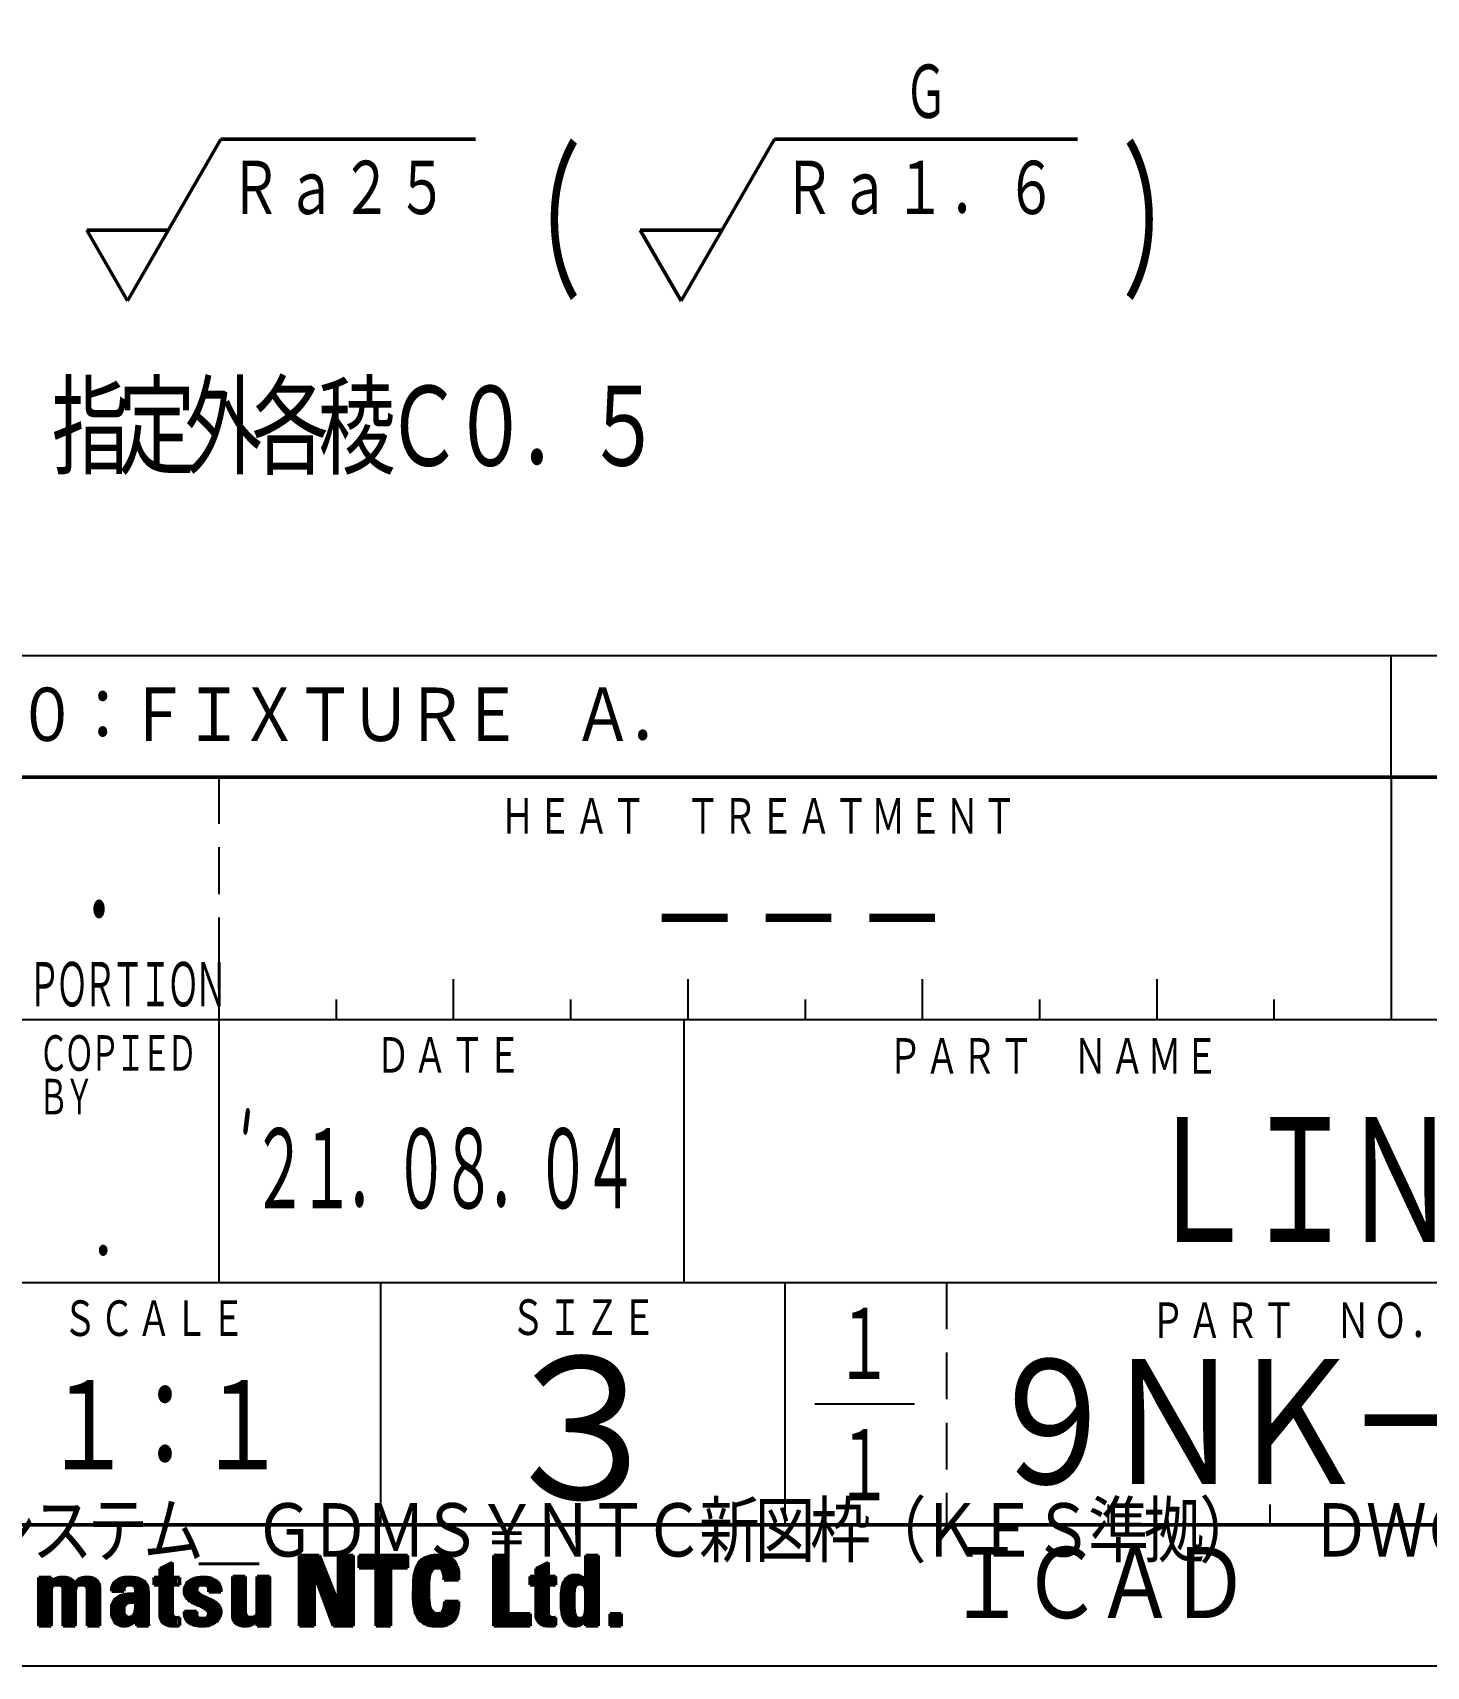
# Model space of a CAD drawing. Header units: millimetres. Extents: x -148 to 272, y -162 to 135.
# Drawn here: x 127.8 to 196.7, y -162 to -81.2 of the extents above; entities that cross this region are included whole.
import ezdxf

# ---------------------------------------------------------------- set-up
doc = ezdxf.new("R2010")
doc.units = ezdxf.units.MM
doc.header["$LTSCALE"] = 0.18229
doc.linetypes.add('DASHED', pattern=[19.05, 12.7, -6.35])
for name, color, linetype in [('NoLayerName_001', 7, 'Continuous'), ('NoLayerName_002', 7, 'Continuous'), ('NoLayerName_003', 7, 'Continuous')]:
    doc.layers.add(name, color=color, linetype=linetype)
doc.styles.get("Standard").update_dxf_attribs({"font": 'txt', "bigfont": 'extfont2'})

# ---------------------------------------------------------------- blocks, each defined once
blk = doc.blocks.new('JZB_0002')
at = {"layer": 'NoLayerName_001', "color": 3, "linetype": 'Continuous', "lineweight": 50}
for p, q in [((2.021, 0), (6.64, 8)), ((6.64, 8), (21.64, 8)), ((0, 3.5), (4.041, 3.5)), ((2.021, 0), (0, 3.5))]:
    blk.add_line(p, q, dxfattribs=at)
at = {"layer": 'NoLayerName_001', "color": 3, "lineweight": 25, "char_height": 3, "attachment_point": 7, "line_spacing_factor": 0.6}
for s, insert, width in [('\\A1;\\W0.652133;\\T0.912871;Ｇ', (13.068, 8.76), 2.27707), ('\\A1;\\W0.771565;\\T1.080056;Ｒａ１．６', (7.068, 4), 15.9375)]:
    blk.add_mtext(s, dxfattribs=dict(at, insert=insert, width=width))

msp = doc.modelspace()

# ---------------------------------------------------------------- linework, layer by layer
at = {"layer": 'NoLayerName_001', "color": 3, "linetype": 'Continuous', "lineweight": 50}
for p, q in [((132.4859, -94.4297), (137.1047, -86.4297)), ((137.1047, -86.4297), (149.7058, -86.4297)), ((130.4652, -90.9297), (134.5066, -90.9297)), ((132.4859, -94.4297), (130.4652, -90.9297))]:
    msp.add_line(p, q, dxfattribs=at)
at = {"layer": 'NoLayerName_002', "color": 4, "linetype": 'Continuous', "lineweight": 25}
for p, q in [((230, -112), (77, -112)), ((195, -118), (195, -112)), ((195, -118), (195, -130)), ((148.6, -128), (148.6, -130)), ((160.2, -128), (160.2, -130)), ((171.7998, -128), (171.7998, -130)), ((183.3999, -128), (183.3999, -130)), ((142.8, -129), (142.8, -130)), ((154.4, -129), (154.4, -130)), ((165.9998, -129), (165.9998, -130)), ((177.5999, -129), (177.5999, -130)), ((189.1997, -129), (189.1997, -130)), ((77, -130), (265, -130)), ((137, -130), (137, -143)), ((160, -130), (160, -143)), ((77, -143), (265, -143)), ((145, -143), (145, -155)), ((165, -143), (165, -155)), ((166.4809, -149.0147), (171.422, -149.0147)), ((181, -154), (181, -155)), ((189, -154), (189, -155))]:
    msp.add_line(p, q, dxfattribs=at)
at = {"layer": 'NoLayerName_002', "color": 4, "linetype": 'Continuous', "lineweight": 50}
for p, q in [((77, -118), (265, -118)), ((265, -155), (-133, -155)), ((141, -156.52), (141, -160)), ((141.96, -156.52), (141, -156.52)), ((141.15, -160), (141.15, -156.52)), ((141.3, -160), (141.3, -156.52)), ((141.45, -160), (141.45, -156.52)), ((141.6, -160), (141.6, -156.52)), ((141.72, -157.3996), (141.72, -156.52)), ((141.87, -157.8059), (141.87, -156.52)), ((141.96, -156.52), (142.92, -158.9287)), ((142.02, -158.2123), (142.02, -156.6705)), ((143.64, -156.52), (142.92, -156.52)), ((142.92, -156.52), (142.92, -158.9287)), ((143.07, -160), (143.07, -156.52)), ((143.22, -160), (143.22, -156.52)), ((143.37, -160), (143.37, -156.52)), ((143.52, -160), (143.52, -156.52)), ((143.64, -156.52), (143.64, -160)), ((146.34, -156.52), (143.94, -156.52)), ((143.94, -157.12), (143.94, -156.52)), ((144.03, -157.12), (144.03, -156.52)), ((144.18, -157.12), (144.18, -156.52)), ((144.33, -157.12), (144.33, -156.52)), ((144.48, -157.12), (144.48, -156.52)), ((144.63, -157.12), (144.63, -156.52)), ((144.78, -157.12), (144.78, -156.52)), ((144.9, -160), (144.9, -156.52)), ((145.05, -160), (145.05, -156.52)), ((145.2, -160), (145.2, -156.52)), ((145.35, -160), (145.35, -156.52)), ((145.5, -157.12), (145.5, -156.52)), ((145.65, -157.12), (145.65, -156.52)), ((145.8, -157.12), (145.8, -156.52)), ((145.95, -157.12), (145.95, -156.52)), ((146.1, -157.12), (146.1, -156.52)), ((146.25, -157.12), (146.25, -156.52)), ((146.34, -156.52), (146.34, -157.12)), ((147.0837, -159.82), (147.0837, -156.7097)), ((147.2337, -159.906), (147.2337, -156.6247)), ((147.3837, -157.7431), (147.3837, -156.5699)), ((147.5337, -157.234), (147.5337, -156.5368)), ((147.6437, -156.52), (148.0131, -156.52)), ((147.6837, -157.1341), (147.6837, -156.52)), ((147.8337, -157.12), (147.8337, -156.52)), ((147.9837, -157.1444), (147.9837, -156.52)), ((148.1337, -157.4574), (148.1337, -156.535)), ((148.2837, -157.72), (148.2837, -156.5754)), ((148.4337, -157.72), (148.4337, -156.6376)), ((148.5837, -157.72), (148.5837, -156.7457)), ((150.6, -156.52), (150.6, -160)), ((150.6, -156.52), (151.3049, -156.52)), ((150.75, -160), (150.75, -156.52)), ((150.9, -160), (150.9, -156.52)), ((151.05, -160), (151.05, -156.52)), ((151.2, -160), (151.2, -156.52)), ((151.3049, -156.52), (151.3049, -159.4)), ((155.16, -156.52), (155.16, -157.8154)), ((155.76, -156.52), (155.16, -156.52)), ((155.31, -156.52), (155.31, -160)), ((155.46, -156.52), (155.46, -160)), ((155.61, -156.52), (155.61, -160)), ((155.76, -156.52), (155.76, -160)), ((128.7, -157.6), (128.1, -157.6)), ((128.1, -160), (128.1, -157.6)), ((128.25, -160), (128.25, -157.6)), ((128.4, -160), (128.4, -157.6)), ((128.55, -160), (128.55, -157.6)), ((128.7, -157.6), (128.7, -157.959)), ((129.15, -157.6), (129.4043, -157.6)), ((129.15, -157.968), (129.15, -157.6041)), ((129.3, -158.1985), (129.3, -157.6)), ((129.45, -160), (129.45, -157.6095)), ((130.35, -157.968), (130.35, -157.6041)), ((130.3827, -157.6), (130.6043, -157.6)), ((130.5, -160), (130.5, -157.6)), ((130.65, -160), (130.65, -157.6095)), ((132.3, -158.2741), (132.3, -157.6189)), ((132.45, -157.9689), (132.45, -157.6011)), ((132.461, -157.6), (132.6575, -157.6)), ((132.6, -157.96), (132.6, -157.6)), ((132.75, -157.9761), (132.75, -157.6078)), ((132.8923, -158.2725), (132.8923, -157.6265)), ((133.8, -157.6), (134.0997, -157.6)), ((133.8, -157.6), (133.8, -157.96)), ((133.95, -157.96), (133.95, -157.6)), ((134.0997, -157.1584), (134.7, -156.858)), ((134.0997, -157.1584), (134.0997, -157.6)), ((134.1, -157.96), (134.1, -157.6)), ((134.25, -159.841), (134.25, -157.0832)), ((134.4, -159.9389), (134.4, -157.0082)), ((134.55, -159.9849), (134.55, -156.9331)), ((134.7, -157.6), (134.7, -156.858)), ((135.06, -157.6), (134.7, -157.6)), ((134.7, -157.96), (134.7, -157.6)), ((134.85, -157.96), (134.85, -157.6)), ((135.06, -157.96), (135.06, -157.6)), ((136.05, -157.9687), (136.05, -157.6099)), ((136.1561, -157.6), (136.3735, -157.6)), ((136.2, -157.96), (136.2, -157.6)), ((136.35, -157.9622), (136.35, -157.5997)), ((136.5, -158.1367), (136.5, -157.6207)), ((137.6957, -157.5541), (137.6957, -159.5691)), ((138.3, -157.5541), (137.6957, -157.5541)), ((137.85, -159.8627), (137.85, -157.5541)), ((138, -159.9533), (138, -157.5541)), ((138.15, -159.9931), (138.15, -157.5541)), ((138.3, -157.5541), (138.3, -159.299)), ((138.3, -160), (138.3, -157.5541)), ((139.5, -157.5541), (138.9, -157.5541)), ((138.9, -157.5541), (138.9, -159.3416)), ((139.05, -160), (139.05, -157.5541)), ((139.2, -160), (139.2, -157.5541)), ((139.35, -160), (139.35, -157.5541)), ((139.5, -160), (139.5, -157.5541)), ((141.72, -160), (141.72, -157.3996)), ((142.68, -160), (141.72, -157.3996)), ((142.17, -158.6186), (142.17, -157.0469)), ((142.32, -159.0249), (142.32, -157.4233)), ((144.78, -157.12), (143.94, -157.12)), ((144.78, -160), (144.78, -157.12)), ((146.34, -157.12), (145.5, -157.12)), ((145.5, -160), (145.5, -157.12)), ((146.7837, -159.4501), (146.7837, -157.1091)), ((146.9337, -159.6892), (146.9337, -156.8492)), ((147.884, -157.12), (147.7399, -157.12)), ((148.1476, -157.72), (148.1476, -157.6228)), ((148.7337, -157.72), (148.7337, -156.9438)), ((148.86, -157.72), (148.86, -157.3761)), ((152.4, -157.5541), (152.4, -157.9741)), ((152.4, -157.5541), (152.7, -157.5541)), ((152.55, -157.9741), (152.55, -157.5541)), ((153.3, -156.858), (152.7, -157.1662)), ((152.7, -157.5541), (152.7, -157.1662)), ((152.7, -157.9741), (152.7, -157.5541)), ((152.85, -159.8267), (152.85, -157.0891)), ((153, -159.9347), (153, -157.0121)), ((153.15, -159.9838), (153.15, -156.935)), ((153.3, -157.5541), (153.3, -156.858)), ((153.3, -157.5541), (153.66, -157.5541)), ((153.3, -157.9741), (153.3, -157.5541)), ((153.45, -157.9741), (153.45, -157.5541)), ((153.6, -157.9741), (153.6, -157.5541)), ((153.66, -157.9741), (153.66, -157.5541)), ((154.26, -159.8885), (154.26, -157.6035)), ((154.41, -159.9692), (154.41, -157.5264)), ((154.6844, -157.4997), (154.5443, -157.4997)), ((154.56, -158.4781), (154.56, -157.4997)), ((154.71, -157.9478), (154.71, -157.5028)), ((154.86, -157.921), (154.86, -157.535)), ((155.01, -157.9402), (155.01, -157.6177)), ((155.16, -158.315), (155.16, -157.6177)), ((128.7, -158.247), (128.7, -157.959)), ((128.7, -160), (128.7, -158.247)), ((128.85, -157.9701), (128.85, -157.7192)), ((129.0945, -157.96), (128.9122, -157.96)), ((129, -157.96), (129, -157.6369)), ((129.3, -160), (129.3, -158.1985)), ((129.6, -160), (129.6, -157.6556)), ((129.75, -160), (129.75, -157.757)), ((129.9, -158.247), (129.9, -157.9012)), ((129.9, -160), (129.9, -158.247)), ((130.05, -157.9701), (130.05, -157.7192)), ((130.2945, -157.96), (130.1122, -157.96)), ((130.2, -157.96), (130.2, -157.6369)), ((130.5, -160), (130.5, -158.1645)), ((130.8, -160), (130.8, -157.6556)), ((130.95, -160), (130.95, -157.757)), ((131.1, -160), (131.1, -158.0566)), ((131.7, -158.2089), (131.7, -158.2741)), ((132.3, -158.2741), (131.7, -158.2741)), ((131.85, -158.2741), (131.85, -157.8528)), ((132, -158.2741), (132, -157.725)), ((132.15, -158.2741), (132.15, -157.6538)), ((132.3, -158.2741), (132.3, -158.224)), ((132.497, -157.96), (132.6884, -157.96)), ((132.8323, -158.4373), (132.5017, -158.4373)), ((132.6, -158.826), (132.6, -158.4373)), ((132.75, -158.8178), (132.75, -158.4373)), ((132.8923, -158.3773), (132.8923, -158.2725)), ((132.8923, -158.8178), (132.8923, -158.3773)), ((133.05, -160), (133.05, -157.6636)), ((133.2, -160), (133.2, -157.7317)), ((133.35, -160), (133.35, -157.8551)), ((133.5, -159.6821), (133.5, -158.2794)), ((134.0997, -157.96), (133.8, -157.96)), ((134.0997, -159.5483), (134.0997, -157.96)), ((134.7, -159.4011), (134.7, -157.96)), ((135.06, -157.96), (134.7, -157.96)), ((135.3, -158.2183), (135.3, -158.2199)), ((135.3, -158.2183), (135.3, -158.3745)), ((135.45, -158.6529), (135.45, -157.8755)), ((135.6, -158.7788), (135.6, -157.7523)), ((135.6, -158.191), (135.6, -158.2454)), ((135.75, -158.8731), (135.75, -157.6809)), ((135.9, -158.9405), (135.9, -157.6356)), ((135.9, -158.191), (135.9, -158.2454)), ((136.0767, -157.96), (136.3369, -157.96)), ((136.5, -158.32), (136.5, -158.1367)), ((137.1, -158.32), (136.5, -158.32)), ((136.65, -158.32), (136.65, -157.6606)), ((136.8, -158.32), (136.8, -157.7305)), ((136.95, -158.32), (136.95, -157.857)), ((137.1, -158.32), (137.1, -158.1843)), ((142.47, -159.4312), (142.47, -157.7996)), ((142.62, -159.8375), (142.62, -158.176)), ((146.64, -157.8938), (146.6332, -158.614)), ((147.3728, -157.9109), (147.373, -158.5362)), ((148.86, -157.72), (148.1476, -157.72)), ((152.7, -157.9741), (152.4, -157.9741)), ((152.7, -157.9753), (152.7, -159.5244)), ((153.3, -157.9741), (153.3, -159.4144)), ((153.3, -157.9741), (153.66, -157.9741)), ((153.96, -158.3694), (153.96, -159.1711)), ((154.11, -159.7295), (154.11, -157.7696)), ((154.7774, -157.921), (154.9562, -157.921)), ((155.16, -158.315), (155.16, -159.1303)), ((131.7, -159.4172), (131.7, -159.0542)), ((131.85, -158.7128), (131.85, -159.7929)), ((132, -158.579), (132, -159.9222)), ((132.15, -158.5086), (132.15, -159.9806)), ((132.2944, -159.3044), (132.2944, -159.1362)), ((132.3, -159.0878), (132.3, -158.4674)), ((132.45, -158.8675), (132.45, -158.442)), ((132.6884, -158.8178), (132.8923, -158.8178)), ((132.8923, -159.1316), (132.8923, -158.8178)), ((132.8923, -159.1316), (132.8923, -159.6739)), ((136.05, -159.008), (136.05, -158.4447)), ((136.2, -159.0751), (136.2, -158.5249)), ((136.35, -159.1553), (136.35, -158.592)), ((136.5, -159.3853), (136.5, -158.6595)), ((136.65, -159.9179), (136.65, -158.7269)), ((136.8, -159.8335), (136.8, -158.8212)), ((136.95, -159.7017), (136.95, -158.9471)), ((137.1, -159.3438), (137.1, -159.2288)), ((142.77, -160), (142.77, -158.5524)), ((142.92, -160), (142.92, -158.9287)), ((147.3837, -159.9578), (147.3837, -158.7281)), ((148.1337, -159.9851), (148.1337, -159.1563)), ((148.86, -158.8), (148.1747, -158.8)), ((148.1747, -158.8), (148.1747, -158.87)), ((148.2837, -159.9448), (148.2837, -158.8)), ((148.4337, -159.8723), (148.4337, -158.8)), ((148.5837, -159.7541), (148.5837, -158.8)), ((148.7337, -159.5395), (148.7337, -158.8)), ((148.86, -158.8), (148.86, -159.0304)), ((154.56, -158.4781), (154.56, -158.9401)), ((154.56, -159.0304), (154.56, -160)), ((155.16, -159.1303), (155.16, -159.8577)), ((128.1, -160), (128.7, -160)), ((129.3, -160), (129.9, -160)), ((130.5, -160), (131.1, -160)), ((132.2571, -160), (132.3623, -160)), ((132.3, -159.3537), (132.3, -160)), ((132.45, -159.5668), (132.45, -159.9878)), ((132.5118, -159.58), (132.5933, -159.58)), ((132.6, -159.58), (132.6, -159.9382)), ((132.75, -159.5159), (132.75, -159.8447)), ((132.9466, -160), (133.5272, -160)), ((134.8858, -160), (134.6364, -160)), ((134.7, -160), (134.7, -159.4314)), ((134.85, -160), (134.85, -159.5906)), ((134.8767, -159.5923), (135.0192, -159.5923)), ((135.06, -159.9728), (135.06, -159.5788)), ((135.9, -159.28), (135.3, -159.28)), ((135.3, -159.28), (135.3, -159.4045)), ((135.45, -159.7618), (135.45, -159.28)), ((135.6, -159.8801), (135.6, -159.28)), ((135.75, -159.9425), (135.75, -159.28)), ((135.9, -159.3985), (135.9, -159.28)), ((135.9, -159.979), (135.9, -159.3769)), ((136.05, -159.9954), (136.05, -159.6378)), ((136.3233, -159.64), (136.0631, -159.64)), ((136.2847, -160), (136.1017, -160)), ((136.2, -160), (136.2, -159.64)), ((136.35, -159.9938), (136.35, -159.6313)), ((136.5, -159.28), (136.5, -159.4633)), ((136.5, -159.409), (136.5, -159.3546)), ((136.5, -159.5144), (136.5, -159.46)), ((136.5, -159.967), (136.5, -159.4771)), ((138.3802, -160), (138.1938, -160)), ((138.45, -160), (138.45, -159.5687)), ((138.5044, -159.58), (138.6892, -159.58)), ((138.6, -159.9445), (138.6, -159.58)), ((138.75, -159.8415), (138.75, -159.57)), ((138.9, -159.892), (138.9, -159.3641)), ((138.9, -160), (138.9, -159.7085)), ((138.9, -160), (139.5, -160)), ((141.72, -160), (141, -160)), ((142.68, -160), (143.64, -160)), ((144.78, -160), (145.5, -160)), ((147.5337, -159.9895), (147.5337, -159.2748)), ((148.0531, -160), (147.6065, -160)), ((147.6837, -160), (147.6837, -159.3818)), ((147.8767, -159.4), (147.784, -159.4)), ((147.8337, -160), (147.8337, -159.4)), ((147.9837, -160), (147.9837, -159.3732)), ((152.4, -160), (150.6, -160)), ((152.4, -159.4), (151.3049, -159.4)), ((151.35, -160), (151.35, -159.4)), ((151.5, -160), (151.5, -159.4)), ((151.65, -160), (151.65, -159.4)), ((151.8, -160), (151.8, -159.4)), ((151.95, -160), (151.95, -159.4)), ((152.1, -160), (152.1, -159.4)), ((152.25, -160), (152.25, -159.4)), ((152.4, -160), (152.4, -159.4)), ((153.2413, -160), (153.4969, -160)), ((153.3, -160), (153.3, -159.4144)), ((153.45, -160), (153.45, -159.5923)), ((153.4543, -159.5923), (153.6192, -159.5923)), ((153.6, -159.9863), (153.6, -159.5923)), ((153.66, -159.5788), (153.66, -159.9728)), ((154.5579, -160), (154.6572, -160)), ((154.71, -159.5898), (154.71, -159.9934)), ((154.8182, -159.6331), (154.9154, -159.6331)), ((154.86, -159.6331), (154.86, -159.9542)), ((155.01, -159.6019), (155.01, -159.8577)), ((155.16, -160), (155.16, -159.6477)), ((155.76, -160), (155.16, -160)), ((156.9, -159.4), (156.36, -159.4)), ((156.36, -160), (156.36, -159.4)), ((156.9, -160), (156.36, -160)), ((156.51, -160), (156.51, -159.4)), ((156.66, -160), (156.66, -159.4)), ((156.81, -160), (156.81, -159.4)), ((156.9, -160), (156.9, -159.4))]:
    msp.add_line(p, q, dxfattribs=at)
at = {"layer": 'NoLayerName_002', "color": 4, "linetype": 'DASHED', "lineweight": 25}
for p, q in [((137, -118), (137, -130)), ((173, -143), (173, -155))]:
    msp.add_line(p, q, dxfattribs=at)
at = {"layer": 'NoLayerName_002', "color": 4, "linetype": 'Continuous', "lineweight": 25}
msp.add_lwpolyline([(-148, 135), (272, 135), (272, -162), (-148, -162)], close=True, dxfattribs=at)
at = {"layer": 'NoLayerName_002', "color": 4, "linetype": 'Continuous', "lineweight": 50}
for centre, radius, start, end in [((148.0131, -156.7238), 0.2038, 83.097863, 90), ((147.884, -157.3238), 0.2038, 70.603846, 90), ((128.8957, -157.959), 0.1957, 147.114187, 180), ((128.9122, -158.1557), 0.1957, 90, 153.462244), ((129.0945, -158.1557), 0.1957, 19.74231, 90), ((129.1043, -158.1985), 0.1957, 0, 9.988613), ((130.1122, -158.1557), 0.1957, 90, 153.462244), ((130.2945, -158.1557), 0.1957, 19.74231, 90), ((132.3729, -158.224), 0.0729, 169.20681, 180), ((132.8323, -158.3773), 0.06, 270, 0), ((131.9038, -159.0981), 0.2038, 167.575548, 180), ((132.4982, -159.1362), 0.2038, 168.890905, 180), ((132.4982, -159.3044), 0.2038, 180, 189.995081), ((134.2521, -159.5483), 0.1524, 180, 193.559237), ((134.6279, -159.7962), 0.2038, 260.708805, 270), ((134.9038, -159.4011), 0.2038, 180, 188.546939), ((134.8767, -159.3885), 0.2038, 252.991359, 270), ((134.8858, -159.7962), 0.2038, 270, 276.298863), ((136.8962, -159.3438), 0.2038, 349.959341, 0), ((137.8873, -159.5691), 0.1916, 180, 193.630767), ((138.7084, -159.3416), 0.1916, 346.637819, 0), ((147.6065, -159.7962), 0.2038, 260.927735, 270), ((147.784, -159.1962), 0.2038, 260.243116, 270), ((147.8767, -159.1962), 0.2038, 270, 285.752825), ((148.0531, -159.7962), 0.2038, 270, 277.283658)]:
    msp.add_arc(centre, radius, start, end, dxfattribs=at)
for points, knots in [([(146.64, -157.974), (146.6445, -157.8924), (146.6528, -157.7016), (146.6804, -157.428), (146.7603, -157.1537), (146.8651, -156.917), (147.0329, -156.7369), (147.1941, -156.6352), (147.3238, -156.5921), (147.4085, -156.5595), (147.4827, -156.548), (147.5548, -156.5314), (147.6055, -156.5256), (147.633, -156.5216)], [0, 0, 0, 0, 0.2449708, 0.5736337, 0.8209487, 1.1005062, 1.340912, 1.548332, 1.6644325, 1.7503739, 1.8196621, 1.8889503, 1.9723674, 1.9723674, 1.9723674, 1.9723674]), ([(148.0434, -156.5215), (148.071, -156.5255), (148.136, -156.5328), (148.2405, -156.5618), (148.3562, -156.5974), (148.4719, -156.6554), (148.5617, -156.7228), (148.6328, -156.7931), (148.7024, -156.8806), (148.7665, -157.0045), (148.8193, -157.1469), (148.8465, -157.2711), (148.8555, -157.3444), (148.86, -157.3761)], [0, 0, 0, 0, 0.083721, 0.1957749, 0.3246871, 0.4463875, 0.5820579, 0.6595519, 0.7459676, 0.9162315, 1.0752812, 1.2005613, 1.2966468, 1.2966468, 1.2966468, 1.2966468]), ([(129.1827, -157.6), (129.1522, -157.6043), (129.0765, -157.6124), (128.9684, -157.6437), (128.8499, -157.7115), (128.775, -157.7854), (128.7383, -157.8424), (128.7314, -157.8527)], [0, 0, 0, 0, 0.09224204, 0.22843578, 0.33360789, 0.49964356, 0.53696004, 0.53696004, 0.53696004, 0.53696004]), ([(129.3782, -157.6), (129.4086, -157.6043), (129.4709, -157.6103), (129.5688, -157.6388), (129.6904, -157.6995), (129.8029, -157.8007), (129.8595, -157.8974), (129.8743, -157.9402), (129.8745, -157.9407)], [0, 0, 0, 0, 0.09224204, 0.18721103, 0.30388901, 0.4978168, 0.63212323, 0.63378248, 0.63378248, 0.63378248, 0.63378248]), ([(130.3827, -157.6), (130.3522, -157.6043), (130.2765, -157.6124), (130.1684, -157.6437), (130.0499, -157.7115), (129.9753, -157.7856), (129.9276, -157.8584), (129.902, -157.8982), (129.883, -157.9276), (129.8745, -157.9407)], [0, 0, 0, 0, 0.09224204, 0.22843578, 0.33360789, 0.49964356, 0.53696004, 0.59470956, 0.64176108, 0.64176108, 0.64176108, 0.64176108]), ([(130.5782, -157.6), (130.6086, -157.6043), (130.6709, -157.6103), (130.7687, -157.6388), (130.8905, -157.6994), (131.0024, -157.8007), (131.081, -157.932), (131.0913, -158.0174), (131.1, -158.0566)], [0, 0, 0, 0, 0.09224204, 0.18721103, 0.30388901, 0.4978168, 0.63212323, 0.75239214, 0.75239214, 0.75239214, 0.75239214]), ([(131.7, -158.2089), (131.7014, -158.199), (131.7051, -158.1726), (131.7144, -158.1179), (131.7428, -158.0428), (131.7957, -157.9053), (131.9322, -157.7558), (132.1086, -157.6614), (132.2864, -157.6166), (132.3924, -157.6089), (132.461, -157.6)], [0, 0, 0, 0, 0.0299076, 0.080092, 0.1660334, 0.2698467, 0.5207537, 0.7509427, 0.8612886, 1.068722, 1.068722, 1.068722, 1.068722]), ([(132.6575, -157.6), (132.7073, -157.6045), (132.8122, -157.6121), (133.0087, -157.6419), (133.2081, -157.7205), (133.3506, -157.8463), (133.4327, -157.9688), (133.4812, -158.1081), (133.4909, -158.2205), (133.5, -158.2794)], [0, 0, 0, 0, 0.1500903, 0.315402, 0.5955368, 0.7783519, 0.8763402, 1.0353899, 1.2141192, 1.2141192, 1.2141192, 1.2141192]), ([(135.3, -158.2183), (135.3045, -158.1888), (135.3097, -158.1303), (135.3454, -158.0307), (135.4121, -157.9071), (135.5245, -157.7987), (135.6445, -157.7231), (135.7426, -157.6825), (135.8379, -157.6507), (135.9288, -157.6279), (136.0378, -157.6096), (136.1108, -157.6045), (136.1561, -157.6)], [0, 0, 0, 0, 0.0893646, 0.1753061, 0.3152086, 0.5073795, 0.6355735, 0.7390607, 0.8250022, 0.9370561, 1.019712, 1.1562751, 1.1562751, 1.1562751, 1.1562751]), ([(136.3526, -157.6), (136.3889, -157.6045), (136.4669, -157.6117), (136.5852, -157.6397), (136.7109, -157.6787), (136.8217, -157.7396), (136.9201, -157.8246), (137.0009, -157.9076), (137.0439, -158.002), (137.0696, -158.066), (137.0905, -158.1244), (137.0955, -158.1617), (137.1, -158.1843)], [0, 0, 0, 0, 0.1095543, 0.2348344, 0.3637466, 0.5036491, 0.609779, 0.7542271, 0.8453817, 0.9185583, 0.961529, 1.0308172, 1.0308172, 1.0308172, 1.0308172]), ([(147.7399, -157.12), (147.7218, -157.1245), (147.6798, -157.1337), (147.6174, -157.1568), (147.5564, -157.2037), (147.5051, -157.2689), (147.4702, -157.3454), (147.4342, -157.4303), (147.4148, -157.5179), (147.398, -157.6179), (147.3911, -157.6817), (147.3866, -157.7179)], [0, 0, 0, 0, 0.05602697, 0.12920347, 0.19714615, 0.28415524, 0.37530991, 0.44848641, 0.56054035, 0.64319619, 0.75275047, 0.75275047, 0.75275047, 0.75275047]), ([(147.9517, -157.1316), (147.9536, -157.1322), (147.9745, -157.1397), (148.023, -157.1605), (148.0718, -157.2327), (148.1145, -157.3335), (148.1381, -157.468), (148.143, -157.5684), (148.1476, -157.6228)], [0, 0, 0, 0, 0.00599587, 0.06676565, 0.15377473, 0.25726194, 0.39583836, 0.559466, 0.559466, 0.559466, 0.559466]), ([(153.96, -158.3694), (153.9645, -158.3196), (153.9719, -158.2147), (153.9956, -158.0637), (154.035, -157.9326), (154.0871, -157.8086), (154.1421, -157.7081), (154.2148, -157.6361), (154.2751, -157.592), (154.3376, -157.5529), (154.4025, -157.5272), (154.4713, -157.5104), (154.5171, -157.5042), (154.5443, -157.4997)], [0, 0, 0, 0, 0.1500903, 0.315402, 0.4572704, 0.5593413, 0.7193318, 0.7962002, 0.8641429, 0.943377, 1.0165535, 1.0725804, 1.1552363, 1.1552363, 1.1552363, 1.1552363]), ([(154.6844, -157.4997), (154.7161, -157.5042), (154.7808, -157.5107), (154.8895, -157.5409), (155.0077, -157.6106), (155.0994, -157.6873), (155.1376, -157.7679), (155.1509, -157.7962), (155.16, -157.8154)], [0, 0, 0, 0, 0.09608546, 0.19501149, 0.33491403, 0.50786786, 0.53825275, 0.60181725, 0.60181725, 0.60181725, 0.60181725]), ([(128.7, -158.247), (128.7043, -158.2122), (128.7055, -158.1501), (128.7291, -158.093), (128.7371, -158.0682)], [0, 0, 0, 0, 0.10517211, 0.1833579, 0.1833579, 0.1833579, 0.1833579]), ([(129.297, -158.1645), (129.2937, -158.1485), (129.2898, -158.123), (129.2814, -158.0986), (129.2787, -158.0896)], [0, 0, 0, 0, 0.049025113, 0.077225015, 0.077225015, 0.077225015, 0.077225015]), ([(129.9, -158.247), (129.9043, -158.2122), (129.9055, -158.1501), (129.9291, -158.093), (129.9371, -158.0682)], [0, 0, 0, 0, 0.10517211, 0.1833579, 0.1833579, 0.1833579, 0.1833579]), ([(130.497, -158.1645), (130.4937, -158.1485), (130.4898, -158.123), (130.4814, -158.0986), (130.4787, -158.0896)], [0, 0, 0, 0, 0.049025113, 0.077225015, 0.077225015, 0.077225015, 0.077225015]), ([(132.5017, -158.4373), (132.461, -158.4418), (132.3781, -158.4473), (132.2516, -158.4792), (132.089, -158.5224), (131.9336, -158.6129), (131.8188, -158.7463), (131.7479, -158.8735), (131.7211, -158.9804), (131.7077, -159.0411), (131.7048, -159.0542)], [0, 0, 0, 0, 0.1230494, 0.2483295, 0.390198, 0.6279003, 0.7723484, 0.9142987, 1.0604418, 1.1008201, 1.1008201, 1.1008201, 1.1008201]), ([(132.3013, -158.2103), (132.3014, -158.2095), (132.3018, -158.2067), (132.3058, -158.1821), (132.3127, -158.1401), (132.3285, -158.0584), (132.3802, -158.0012), (132.445, -157.9673), (132.4767, -157.9645), (132.497, -157.96)], [0, 0, 0, 0, 0.00254647, 0.00834305, 0.07466903, 0.130696, 0.25597611, 0.286361, 0.34900106, 0.34900106, 0.34900106, 0.34900106]), ([(132.6884, -157.96), (132.7066, -157.9645), (132.745, -157.9715), (132.7983, -157.9974), (132.8511, -158.0509), (132.8886, -158.1467), (132.8877, -158.2272), (132.8923, -158.2725)], [0, 0, 0, 0, 0.05602697, 0.11679675, 0.17444802, 0.27793523, 0.41449833, 0.41449833, 0.41449833, 0.41449833]), ([(136.5, -159.3546), (136.4955, -159.3365), (136.4882, -159.2916), (136.4435, -159.2216), (136.3725, -159.1678), (136.2844, -159.1158), (136.1842, -159.0664), (136.0553, -159.0121), (135.9244, -158.9474), (135.7783, -158.8955), (135.652, -158.8104), (135.5289, -158.7358), (135.4371, -158.6428), (135.3766, -158.5559), (135.3286, -158.4724), (135.3088, -158.4117), (135.3014, -158.3774), (135.3, -158.3712)], [0, 0, 0, 0, 0.056027, 0.1352611, 0.2413909, 0.320625, 0.4421646, 0.5759961, 0.740187, 0.8802545, 1.0387227, 1.1951385, 1.310441, 1.427334, 1.512466, 1.5984074, 1.6174926, 1.6174926, 1.6174926, 1.6174926]), ([(135.9, -158.191), (135.9045, -158.1638), (135.9088, -158.1222), (135.9258, -158.0658), (135.9514, -158.0301), (135.9854, -157.9936), (136.0302, -157.9747), (136.0631, -157.9645), (136.0767, -157.96)], [0, 0, 0, 0, 0.08265584, 0.12562656, 0.17462072, 0.21305491, 0.27382469, 0.31679541, 0.31679541, 0.31679541, 0.31679541]), ([(135.9, -158.2454), (135.9045, -158.2635), (135.9118, -158.3084), (135.9565, -158.3784), (136.0275, -158.4322), (136.1156, -158.4842), (136.2158, -158.5336), (136.3447, -158.5879), (136.4756, -158.6526), (136.6217, -158.7045), (136.748, -158.7896), (136.8711, -158.8642), (136.9629, -158.9572), (137.0234, -159.0441), (137.0714, -159.1276), (137.0912, -159.1883), (137.0986, -159.2226), (137.1, -159.2288)], [0, 0, 0, 0, 0.056027, 0.1352611, 0.2413909, 0.320625, 0.4421646, 0.5759961, 0.740187, 0.8802545, 1.0387227, 1.1951385, 1.310441, 1.427334, 1.512466, 1.5984074, 1.6174926, 1.6174926, 1.6174926, 1.6174926]), ([(136.3369, -157.96), (136.3551, -157.9645), (136.391, -157.9681), (136.4299, -157.998), (136.4663, -158.0317), (136.4883, -158.0804), (136.4955, -158.1185), (136.5, -158.1367)], [0, 0, 0, 0, 0.05602697, 0.10502113, 0.14345532, 0.2042251, 0.26025206, 0.26025206, 0.26025206, 0.26025206]), ([(147.3866, -157.7179), (147.3821, -157.7768), (147.3713, -157.8581), (147.373, -157.9398), (147.373, -157.9625)], [0, 0, 0, 0, 0.17717283, 0.24511551, 0.24511551, 0.24511551, 0.24511551]), ([(154.56, -158.4781), (154.5645, -158.4056), (154.5669, -158.3007), (154.5857, -158.1646), (154.6073, -158.0744), (154.6528, -158.0021), (154.6947, -157.954), (154.7402, -157.932), (154.7638, -157.9255), (154.7774, -157.921)], [0, 0, 0, 0, 0.2178408, 0.31392626, 0.4128523, 0.4920864, 0.56895476, 0.59933965, 0.64231038, 0.64231038, 0.64231038, 0.64231038]), ([(154.9562, -157.921), (154.9698, -157.9255), (154.9933, -157.9321), (155.0332, -157.9509), (155.0713, -157.9936), (155.1061, -158.0542), (155.1351, -158.1228), (155.1502, -158.2104), (155.1555, -158.2743), (155.16, -158.315)], [0, 0, 0, 0, 0.04297072, 0.07335561, 0.13100689, 0.21024099, 0.28341749, 0.3527057, 0.47575513, 0.47575513, 0.47575513, 0.47575513]), ([(132.6884, -158.8178), (132.6477, -158.8223), (132.5734, -158.8257), (132.4822, -158.852), (132.4045, -158.8883), (132.3518, -158.9417), (132.3147, -159.0167), (132.306, -159.0673), (132.2982, -159.0969)], [0, 0, 0, 0, 0.12304943, 0.22197546, 0.28274524, 0.3788307, 0.43960048, 0.53149693, 0.53149693, 0.53149693, 0.53149693]), ([(132.8923, -159.1316), (132.8877, -159.1678), (132.8815, -159.2415), (132.8574, -159.3374), (132.823, -159.425), (132.7812, -159.4957), (132.7182, -159.5387), (132.66, -159.5718), (132.616, -159.5755), (132.5933, -159.58)], [0, 0, 0, 0, 0.10955428, 0.22160822, 0.29478472, 0.39277305, 0.46071573, 0.52148551, 0.59077372, 0.59077372, 0.59077372, 0.59077372]), ([(146.6332, -158.5596), (146.6378, -158.6502), (146.6422, -158.8185), (146.6753, -159.1071), (146.7481, -159.4053), (146.9005, -159.6774), (147.0807, -159.8245), (147.2225, -159.9046), (147.3379, -159.9476), (147.4345, -159.9702), (147.5155, -159.9868), (147.5602, -159.9938), (147.582, -159.9975)], [0, 0, 0, 0, 0.2721102, 0.5047085, 0.870591, 1.1875274, 1.4189318, 1.5588344, 1.6749349, 1.7869888, 1.856277, 1.9227021, 1.9227021, 1.9227021, 1.9227021]), ([(147.373, -158.5371), (147.3776, -158.6119), (147.3809, -158.7256), (147.4014, -158.8909), (147.4207, -159.0142), (147.4584, -159.1519), (147.5193, -159.2714), (147.6133, -159.3555), (147.6917, -159.3867), (147.7327, -159.3935), (147.7495, -159.3971)], [0, 0, 0, 0, 0.2246222, 0.3409214, 0.4995352, 0.5984612, 0.7687251, 0.8940052, 0.9671817, 1.0186192, 1.0186192, 1.0186192, 1.0186192]), ([(148.1747, -158.87), (148.1702, -158.9199), (148.1639, -159.0157), (148.1444, -159.1358), (148.109, -159.2199), (148.0825, -159.2747), (148.056, -159.3168), (148.0234, -159.3488), (147.9837, -159.3766), (147.9495, -159.3858), (147.9321, -159.3923)], [0, 0, 0, 0, 0.15009028, 0.2886667, 0.36184321, 0.42261299, 0.47160715, 0.51004134, 0.5590355, 0.61500402, 0.61500402, 0.61500402, 0.61500402]), ([(148.044, -159.9984), (148.0714, -159.9944), (148.1644, -159.983), (148.3869, -159.9206), (148.6214, -159.749), (148.7432, -159.5303), (148.7944, -159.39), (148.8139, -159.2978), (148.8461, -159.1803), (148.8504, -159.0954), (148.8592, -159.0304)], [0, 0, 0, 0, 0.0830555, 0.2809076, 0.6891261, 0.9094762, 1.0240092, 1.1360631, 1.1920901, 1.3888875, 1.3888875, 1.3888875, 1.3888875]), ([(153.96, -159.1167), (153.9645, -159.1666), (153.9714, -159.2716), (153.9958, -159.4121), (154.0258, -159.5401), (154.07, -159.6545), (154.1285, -159.7731), (154.2199, -159.8538), (154.2985, -159.9225), (154.3658, -159.9548), (154.426, -159.9746), (154.4848, -159.9895), (154.5307, -159.9955), (154.5579, -160)], [0, 0, 0, 0, 0.1500903, 0.315402, 0.4274559, 0.5435564, 0.6834589, 0.8179786, 0.9049877, 0.9961423, 1.0391131, 1.09514, 1.1777959, 1.1777959, 1.1777959, 1.1777959]), ([(154.56, -158.9401), (154.5645, -159.0307), (154.5665, -159.158), (154.585, -159.3217), (154.611, -159.4275), (154.6467, -159.5148), (154.6883, -159.5778), (154.7313, -159.6033), (154.7713, -159.6246), (154.8003, -159.6286), (154.8182, -159.6331)], [0, 0, 0, 0, 0.27211022, 0.3816645, 0.49371844, 0.59720564, 0.66514832, 0.71414249, 0.74517381, 0.80050171, 0.80050171, 0.80050171, 0.80050171]), ([(155.16, -159.1303), (155.1555, -159.1802), (155.1505, -159.2765), (155.1253, -159.3991), (155.0959, -159.4963), (155.0616, -159.5559), (155.0201, -159.5993), (154.9717, -159.6214), (154.9335, -159.6286), (154.9154, -159.6331)], [0, 0, 0, 0, 0.15009028, 0.2886667, 0.37460815, 0.45384225, 0.49227643, 0.55304621, 0.60907318, 0.60907318, 0.60907318, 0.60907318]), ([(131.7022, -159.4172), (131.706, -159.4393), (131.7159, -159.5085), (131.7527, -159.6237), (131.8118, -159.7516), (131.8926, -159.8439), (131.9791, -159.9146), (132.0724, -159.9595), (132.1699, -159.9875), (132.23, -159.9955), (132.2571, -160)], [0, 0, 0, 0, 0.06743393, 0.20930241, 0.36122686, 0.48650698, 0.57351606, 0.69505562, 0.79398165, 0.87663749, 0.87663749, 0.87663749, 0.87663749]), ([(132.2975, -159.3398), (132.301, -159.3564), (132.3097, -159.4074), (132.3422, -159.4848), (132.4118, -159.5648), (132.4801, -159.5709), (132.5118, -159.58)], [0, 0, 0, 0, 0.05106038, 0.15454758, 0.25063304, 0.34955908, 0.34955908, 0.34955908, 0.34955908]), ([(132.3623, -160), (132.394, -159.9955), (132.4588, -159.9891), (132.5611, -159.9601), (132.6552, -159.91), (132.7498, -159.8502), (132.8162, -159.7825), (132.8613, -159.7198), (132.8902, -159.6799), (132.908, -159.6421), (132.9188, -159.6192), (132.9252, -159.6055)], [0, 0, 0, 0, 0.09608546, 0.19501149, 0.31655105, 0.41453938, 0.52984193, 0.59778461, 0.64677877, 0.67716366, 0.72267135, 0.72267135, 0.72267135, 0.72267135]), ([(132.9234, -159.6094), (132.924, -159.6262), (132.9249, -159.6523), (132.9277, -159.7281), (132.9316, -159.8417), (132.9421, -159.9456), (132.9466, -160)], [0, 0, 0, 0, 0.05048182, 0.0780875, 0.22771573, 0.39134337, 0.39134337, 0.39134337, 0.39134337]), ([(133.5272, -160), (133.5226, -159.9592), (133.5092, -159.8537), (133.5045, -159.7473), (133.5, -159.6821)], [0, 0, 0, 0, 0.12304943, 0.31908071, 0.31908071, 0.31908071, 0.31908071]), ([(134.104, -159.584), (134.1044, -159.5859), (134.1072, -159.5978), (134.1164, -159.6333), (134.1464, -159.705), (134.1982, -159.7906), (134.282, -159.8742), (134.3808, -159.9348), (134.4985, -159.9766), (134.5905, -159.9926), (134.6431, -160.0011), (134.6546, -160.003)], [0, 0, 0, 0, 0.00579332, 0.03671541, 0.10989192, 0.23808591, 0.33417137, 0.46236536, 0.58211874, 0.70689664, 0.741891, 0.741891, 0.741891, 0.741891]), ([(134.7023, -159.4314), (134.706, -159.4488), (134.7123, -159.492), (134.7456, -159.5583), (134.7962, -159.5728), (134.8171, -159.5834)], [0, 0, 0, 0, 0.05344435, 0.13267845, 0.20304049, 0.20304049, 0.20304049, 0.20304049]), ([(134.9081, -159.9988), (134.9497, -159.9924), (135.0013, -159.9884), (135.0509, -159.9751), (135.06, -159.9728)], [0, 0, 0, 0, 0.12614567, 0.15415916, 0.15415916, 0.15415916, 0.15415916]), ([(135.0192, -159.5923), (135.0258, -159.591), (135.0404, -159.5895), (135.053, -159.5819), (135.06, -159.5788)], [0, 0, 0, 0, 0.020191986, 0.043233243, 0.043233243, 0.043233243, 0.043233243]), ([(136.1017, -160), (136.0542, -159.9955), (135.954, -159.9873), (135.8251, -159.9693), (135.6966, -159.9237), (135.5555, -159.8673), (135.4208, -159.7426), (135.341, -159.5992), (135.3154, -159.4851), (135.3062, -159.4263), (135.3025, -159.4045)], [0, 0, 0, 0, 0.1433252, 0.301939, 0.3878805, 0.5520714, 0.7540795, 0.9243433, 1.0363973, 1.102916, 1.102916, 1.102916, 1.102916]), ([(136.0631, -159.64), (136.0449, -159.6355), (136.009, -159.6319), (135.9701, -159.602), (135.9337, -159.5683), (135.9117, -159.5196), (135.9045, -159.4815), (135.9, -159.4633)], [0, 0, 0, 0, 0.05602697, 0.10502113, 0.14345532, 0.2042251, 0.26025206, 0.26025206, 0.26025206, 0.26025206]), ([(136.2847, -160), (136.3255, -159.9955), (136.4082, -159.9896), (136.5407, -159.9584), (136.6813, -159.9107), (136.7905, -159.8415), (136.8827, -159.7744), (136.9598, -159.6953), (137.0257, -159.6029), (137.0605, -159.5067), (137.0856, -159.4411), (137.0934, -159.396), (137.0969, -159.3794)], [0, 0, 0, 0, 0.1230494, 0.2483295, 0.4073793, 0.5658475, 0.6337902, 0.7490927, 0.8960752, 0.9692517, 1.0551931, 1.1061824, 1.1061824, 1.1061824, 1.1061824]), ([(136.5, -159.409), (136.4955, -159.4362), (136.4912, -159.4778), (136.4742, -159.5342), (136.4486, -159.5699), (136.4146, -159.6064), (136.3698, -159.6253), (136.3369, -159.6355), (136.3233, -159.64)], [0, 0, 0, 0, 0.08265584, 0.12562656, 0.17462072, 0.21305491, 0.27382469, 0.31679541, 0.31679541, 0.31679541, 0.31679541]), ([(137.7011, -159.6142), (137.7035, -159.6236), (137.709, -159.6461), (137.7304, -159.7096), (137.7756, -159.7933), (137.8555, -159.8715), (137.9275, -159.9188), (138.0117, -159.9614), (138.0987, -159.9859), (138.1683, -159.9957), (138.1938, -160)], [0, 0, 0, 0, 0.02907831, 0.06947079, 0.20097917, 0.30936357, 0.4014726, 0.45859619, 0.59195256, 0.66964905, 0.66964905, 0.66964905, 0.66964905]), ([(138.3, -159.299), (138.3043, -159.3331), (138.306, -159.4008), (138.3453, -159.4905), (138.4103, -159.5657), (138.4746, -159.5715), (138.5044, -159.58)], [0, 0, 0, 0, 0.10298102, 0.200259, 0.29057933, 0.3835698, 0.3835698, 0.3835698, 0.3835698]), ([(138.3802, -160), (138.41, -159.9957), (138.471, -159.9899), (138.5814, -159.9576), (138.6941, -159.8971), (138.7829, -159.8125), (138.8195, -159.7458), (138.8557, -159.6799), (138.88, -159.6357), (138.9, -159.5993)], [0, 0, 0, 0, 0.09032033, 0.1833108, 0.34335884, 0.4698073, 0.54428736, 0.57082061, 0.69545595, 0.69545595, 0.69545595, 0.69545595]), ([(138.8948, -159.3859), (138.8923, -159.3952), (138.8847, -159.427), (138.8671, -159.4654), (138.8466, -159.512), (138.8111, -159.5444), (138.7562, -159.5728), (138.7127, -159.5757), (138.6892, -159.58)], [0, 0, 0, 0, 0.02906121, 0.09784713, 0.12640892, 0.18060112, 0.23772472, 0.30912921, 0.30912921, 0.30912921, 0.30912921]), ([(152.7, -159.5244), (152.7045, -159.547), (152.7128, -159.5983), (152.7413, -159.682), (152.7912, -159.7747), (152.8695, -159.8444), (152.9434, -159.9091), (153.0239, -159.9467), (153.0978, -159.9708), (153.1725, -159.9903), (153.2209, -159.9955), (153.2503, -160)], [0, 0, 0, 0, 0.06928821, 0.15522966, 0.26478394, 0.38008649, 0.46709557, 0.55825024, 0.64397093, 0.70022371, 0.78958835, 0.78958835, 0.78958835, 0.78958835]), ([(153.3, -159.4144), (153.3045, -159.4371), (153.3095, -159.4861), (153.3523, -159.5657), (153.4178, -159.5828), (153.4527, -159.5919), (153.4543, -159.5923)], [0, 0, 0, 0, 0.06928821, 0.14852231, 0.25200952, 0.25694706, 0.25694706, 0.25694706, 0.25694706]), ([(153.4969, -160), (153.5422, -159.9932), (153.5976, -159.9893), (153.6509, -159.9751), (153.66, -159.9728)], [0, 0, 0, 0, 0.13740557, 0.16541905, 0.16541905, 0.16541905, 0.16541905]), ([(153.6192, -159.5923), (153.6258, -159.591), (153.6404, -159.5895), (153.653, -159.5819), (153.66, -159.5788)], [0, 0, 0, 0, 0.020191986, 0.043233243, 0.043233243, 0.043233243, 0.043233243]), ([(154.6572, -160), (154.6889, -159.9955), (154.7538, -159.9891), (154.8618, -159.9584), (154.9652, -159.9013), (155.0472, -159.8236), (155.105, -159.755), (155.1358, -159.6949), (155.1532, -159.6609), (155.16, -159.6477)], [0, 0, 0, 0, 0.09608546, 0.19501149, 0.33491403, 0.4455167, 0.53252579, 0.60247706, 0.64716901, 0.64716901, 0.64716901, 0.64716901])]:
    msp.add_open_spline(points, degree=3, knots=knots, dxfattribs=at)

# ---------------------------------------------------------------- block references
at = {"layer": 'NoLayerName_001'}
msp.add_blockref('JZB_0002', (157.8442, -94.4297), dxfattribs=at)

# ---------------------------------------------------------------- texts
at = {"layer": 'NoLayerName_001', "color": 3, "lineweight": 25, "attachment_point": 7, "line_spacing_factor": 0.6}
for s, insert, char_height, width in [('\\A1;\\W0.652132;\\T0.912871;（', (149.929, -94.3943), 7, 5.313164), ('\\A1;\\W0.652132;\\T0.912871;）', (181.6769, -94.3943), 7, 5.313164), ('\\A1;\\W0.771565;\\T1.080056;Ｒａ２５', (137.5331, -90.4297), 3, 12.75)]:
    msp.add_mtext(s, dxfattribs=dict(at, insert=insert, char_height=char_height, width=width))
at = {"layer": 'NoLayerName_001', "color": 7, "lineweight": 25, "insert": (128.724, -103.0544), "char_height": 4.5, "width": 39.842382, "attachment_point": 7, "line_spacing_factor": 0.6}
msp.add_mtext('\\A1;\\W0.771578;\\T0.864030;指定外各稜Ｃ０．５', dxfattribs=at)
at = {"layer": 'NoLayerName_001', "color": 4, "lineweight": 25, "line_spacing_factor": 0.6}
for s, insert, char_height, width, attachment_point in [('\\A1;\\W0.912871;\\T0.912871;Ｘ５７－ＡＫ４５ＧＣ０－０Ｊ：０６３０：ＦＩＸＴＵＲＥ\u3000Ａ．', (77.5, -115), 3, 104.751939, 4), ('\\A1;\\W0.649153;\\T0.912871;．', (130.2222, -125.5), 5, 3.777783, 7), ('\\A1;\\W0.815245;\\T1.145226;－－－', (166, -125.2016), 5, 17.855865, 5), ('\\A1;\\W0.555556;\\T0.750000;’２１．０８．０４', (138.0205, -139.7693), 4.5, 28.6875, 7), ('\\A1;\\W0.833333;．', (132, -142), 3, 3.1875, 8), ('\\A1;\\W0.816497;\\T0.816497;１：１', (134, -150.2285), 5, 15.615497, 5)]:
    msp.add_mtext(s, dxfattribs=dict(at, insert=insert, char_height=char_height, width=width, attachment_point=attachment_point))
at = {"layer": 'NoLayerName_001', "color": 4, "lineweight": 50, "char_height": 7, "line_spacing_factor": 0.6}
for s, insert, width, attachment_point in [('\\A1;\\W0.755929;\\T0.755929;ＬＩＮＥＲ', (195, -138.1712), 33.73333, 5), ('\\A1;\\W0.917087;\\T0.825379;９ＮＫ－４５２－ＷＸ９０', (174.7052, -153.6457), 98.220065, 7)]:
    msp.add_mtext(s, dxfattribs=dict(at, insert=insert, width=width, attachment_point=attachment_point))
at = {"layer": 'NoLayerName_002', "color": 4, "lineweight": 25, "attachment_point": 7, "line_spacing_factor": 0.6}
for s, insert, char_height, width in [('\\A1;\\W0.769800;\\T1.082533;ＨＥＡＴ\u3000ＴＲＥＡＴＭＥＮＴ', (150.9319, -120.994), 2, 29.75), ('\\A1;\\W0.588236;\\T0.750000;ＰＯＲＴＩＯＮ', (127.5576, -129.5884), 2.5, 13.125005), ('\\A1;\\W0.680413;\\T0.850512;ＣＯＰＩＥＤ', (128.0744, -132.7252), 2, 10.410326), ('\\A1;\\W0.769800;\\T1.082533;ＤＡＴＥ', (144.7779, -132.8193), 2, 8.5), ('\\A1;\\W0.769800;\\T1.082533;ＰＡＲＴ\u3000ＮＡＭＥ', (170.1036, -132.8693), 2, 19.125), ('\\A1;\\W0.680413;\\T0.850512;ＢＹ', (128.0744, -134.8852), 2, 3.470109), ('\\A1;\\W0.769800;\\T1.082533;ＳＣＡＬＥ', (129.2819, -145.8449), 2, 10.625), ('\\A1;\\W0.769800;\\T1.082533;ＳＩＺＥ', (151.4419, -145.7949), 2, 8.5), ('\\A1;\\W0.649152;\\T0.912871;１', (167.4853, -148.164), 4, 3.022217), ('\\A1;\\W0.769800;\\T1.082533;ＰＡＲＴ\u3000ＮＯ．', (183.1014, -145.9449), 2, 17), ('\\A1;\\W0.649152;\\T0.912871;１', (167.4853, -154.164), 4, 3.022217), ('\\A1;\\W0.912871;\\T0.912871;ＩＣＡＤ', (173, -160), 4, 18.622567)]:
    msp.add_mtext(s, dxfattribs=dict(at, insert=insert, char_height=char_height, width=width))
at = {"layer": 'NoLayerName_002', "color": 4, "lineweight": 100, "insert": (155, -150.491), "char_height": 8, "width": 10.625, "attachment_point": 5, "line_spacing_factor": 0.6}
msp.add_mtext('\\A1;\\W1.041667;３', dxfattribs=at)
at = {"layer": 'NoLayerName_003', "color": 3, "lineweight": 50, "insert": (257, -157), "char_height": 3, "width": 237.437729, "attachment_point": 9, "line_spacing_factor": 0.6}
msp.add_mtext('\\A1;\\W0.912871;\\T0.912871;ＧＲＯＵＰ＝Ｊ：￥ＮＴＣ￥コマツＮＴＣ新システム＿ＧＤＭＳ￥ＮＴＣ新図枠（ＫＥＳ準拠）\u3000ＤＷＧ＝統一図枠Ａ３\u3000ＤＡＴＥ＝１７／１０／２０', dxfattribs=at)

doc.saveas('drawing.dxf')
